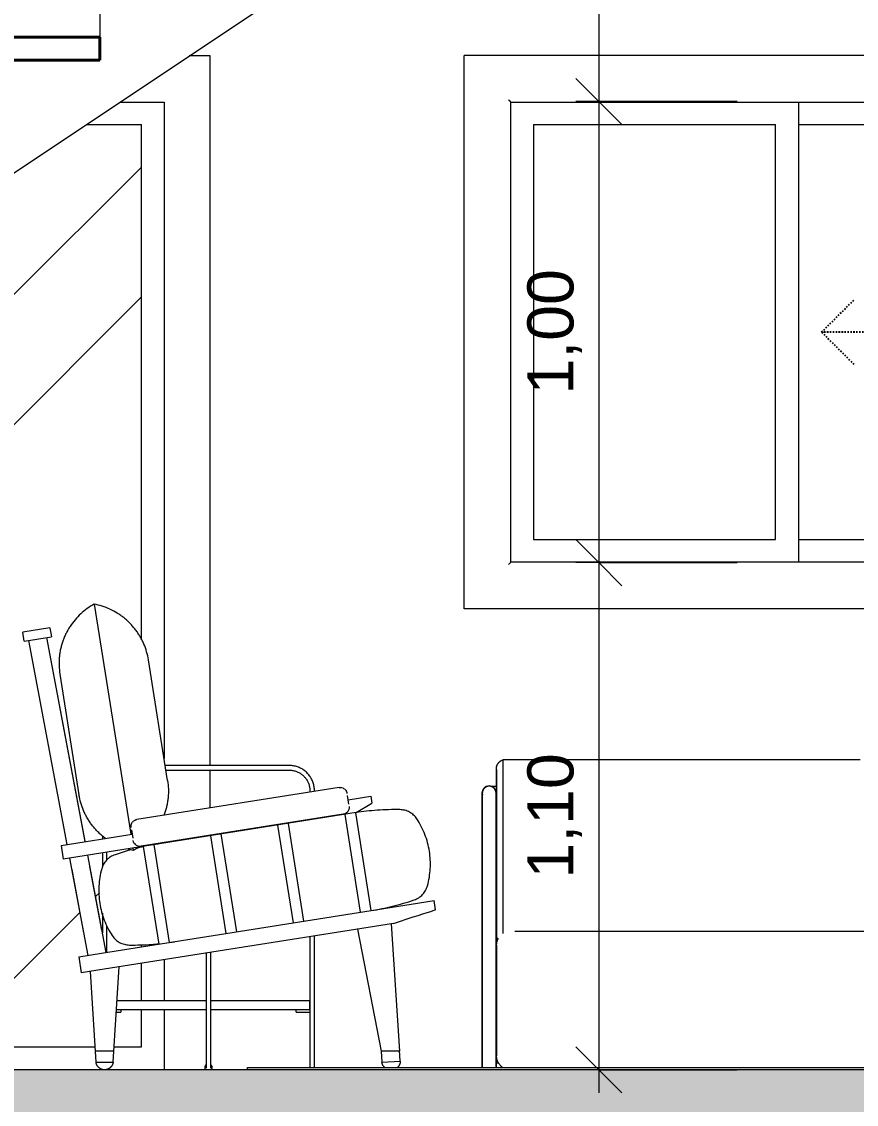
# Model space of a CAD drawing. Header units: millimetres. Extents: x -23755 to 62003, y -3000 to 6760.
# Drawn here: x -9099 to -7290, y 125 to 2473 of the extents above; entities that cross this region are included whole.
import ezdxf

# ---------------------------------------------------------------- set-up
doc = ezdxf.new("R2010")
doc.units = ezdxf.units.MM
doc.linetypes.add('Dash', pattern=[6.35, 3.175, -3.175])
for name, color, linetype, lineweight in [('A-ANNO-DIMS', 211, 'Continuous', 9), ('A-ANNO-DIMS-50', 211, 'Continuous', 9), ('A-DETL-GENF', 92, 'Continuous', 9), ('A-DETL-THIN', 151, 'Continuous', 9), ('A-DOOR', 31, 'Continuous', 9), ('A-GLAZ', 151, 'Continuous', 9), ('A-GLAZ-HDLN', 1, 'Dash', 25), ('I-FURN', 30, 'Continuous', 9), ('S-STRS', 31, 'Continuous', 9)]:
    doc.layers.add(name, color=color, linetype=linetype, lineweight=lineweight)
doc.styles.add('@Arial Unicode MS', font='', dxfattribs={"height": 100})
doc.styles.get('@Arial Unicode MS').set_extended_font_data('@Arial Unicode MS')
doc.dimstyles.new('CRT_-__Metros_-_Linha_de_chamada_3_5_mm', dxfattribs={"dimscale": 304.8, "dimtxt": 100.584485, "dimasz": 0.328084, "dimexe": 0.164042, "dimexo": 0.0625, "dimgap": 0.082021, "dimtad": 1, "dimdec": 0, "dimlfac": 0.1, "dimdsep": 46, "dimtxsty": '@Arial Unicode MS', "dimblk1": 'OBLIQUE', "dimblk2": 'OBLIQUE', "dimsah": 1, "dimcen": 0.09, "dimdle": 0.164042, "dimazin": 0, "dimtfac": 1, "dimtdec": 4, "dimtix": 1, "dimtmove": 0, "dimatfit": 3, "dimfxl": 0.984252, "dimfxlon": 1, "dimtvp": 1, "dimtolj": 1, "dimtzin": 0, "dimarcsym": 2})
doc.dimstyles.new('CRT_-__Metros_-_Linha_de_chamada_3_5_mm_1', dxfattribs={"dimscale": 304.8, "dimtxt": 100.584485, "dimasz": 0.328084, "dimexe": 0.164042, "dimexo": 0.0625, "dimgap": 0.082021, "dimtad": 1, "dimlfac": 0.001, "dimrnd": 0.01, "dimzin": 0, "dimdsep": 46, "dimtxsty": '@Arial Unicode MS', "dimblk1": 'OBLIQUE', "dimblk2": 'OBLIQUE', "dimsah": 1, "dimcen": 0.09, "dimdle": 0.164042, "dimazin": 0, "dimtfac": 1, "dimtdec": 4, "dimtix": 1, "dimtmove": 0, "dimatfit": 3, "dimfxl": 0.984252, "dimfxlon": 1, "dimtvp": 1, "dimtolj": 1, "dimtzin": 0, "dimarcsym": 2})

# ---------------------------------------------------------------- blocks, each defined once
blk = doc.blocks.new('Blks_Decor Henzel Studio_Tapete Diamond Dust - Único-3507328-A')
at = {"layer": 'I-FURN', "color": 254}
for p, q in [((-8609.650772, 205), (-5609.650772, 205)), ((-8609.650772, 200), (-8609.650772, 205))]:
    blk.add_line(p, q, dxfattribs=at)
blk = doc.blocks.new('Blks_Mob NickeyKehoe_Poltrona NickeyKehoe - Único-3523002-A')
at = {"layer": 'I-FURN', "color": 254}
for p, q in [((-9084.3, 1131.2), (-9001.1, 688.8)), ((-9084.3, 1131.2), (-9001.1, 688.8)), ((-9084.3, 1131.2), (-9001.1, 688.8)), ((-9084.3, 1131.2), (-9001.1, 688.8)), ((-9084.3, 1131.2), (-9001.1, 688.8)), ((-9084.3, 1131.2), (-9001.1, 688.8)), ((-9084.3, 1131.2), (-9001.1, 688.8)), ((-8961.7, 695.6), (-9044.8, 1137.5)), ((-8961.7, 695.6), (-9044.8, 1137.5)), ((-8961.7, 695.6), (-9044.8, 1137.5)), ((-8961.7, 695.6), (-9044.8, 1137.5)), ((-8961.7, 695.6), (-9044.8, 1137.5)), ((-8961.7, 695.6), (-9044.8, 1137.5)), ((-8961.7, 695.6), (-9044.8, 1137.5)), ((-8990.9, 634.5), (-8965, 496.9)), ((-8990.9, 634.5), (-8965, 496.9)), ((-8990.9, 634.5), (-8965, 496.9)), ((-8990.9, 634.5), (-8965, 496.9)), ((-8990.9, 634.5), (-8965, 496.9)), ((-8990.9, 634.5), (-8965, 496.9)), ((-8990.9, 634.5), (-8965, 496.9)), ((-8925.5, 503.1), (-8951.4, 640.7)), ((-8925.5, 503.1), (-8951.4, 640.7)), ((-8925.5, 503.1), (-8951.4, 640.7)), ((-8925.5, 503.1), (-8951.4, 640.7)), ((-8925.5, 503.1), (-8951.4, 640.7)), ((-8925.5, 503.1), (-8951.4, 640.7)), ((-8925.5, 503.1), (-8951.4, 640.7)), ((-8279.7, 240), (-8297.5, 516.7)), ((-8279.7, 240), (-8297.5, 516.7)), ((-8371, 505.1), (-8319.7, 240.3)), ((-8371, 505.1), (-8319.7, 240.3)), ((-8892.9, 344), (-8887.8, 423.2)), ((-8892.9, 344), (-8887.8, 423.2)), ((-8950.8, 413.3), (-8939.7, 240)), ((-8950.8, 413.3), (-8939.7, 240))]:
    blk.add_line(p, q, dxfattribs=at)
at = {"layer": 'I-FURN', "color": 254, "flags": 128}
for points in [[(-8411.1, 812.2), (-8410.5, 812.3), (-8409.9, 812.4), (-8409.3, 812.4), (-8408.7, 812.4), (-8408.1, 812.4), (-8407.5, 812.4), (-8406.9, 812.3), (-8406.3, 812.2), (-8405.7, 812.1), (-8405.1, 812), (-8404.6, 811.8)], [(-8411.1, 812.2), (-8410.5, 812.3), (-8409.9, 812.4), (-8409.3, 812.4), (-8408.7, 812.4), (-8408.1, 812.4), (-8407.5, 812.4), (-8406.9, 812.3), (-8406.3, 812.2), (-8405.7, 812.1), (-8405.1, 812), (-8404.6, 811.8)], [(-8402.9, 811.2), (-8402.3, 811), (-8401.8, 810.7), (-8401.3, 810.4), (-8400.7, 810.1)], [(-8402.9, 811.2), (-8402.3, 811), (-8401.8, 810.7), (-8401.3, 810.4), (-8400.7, 810.1)], [(-8399.3, 809.1), (-8398.8, 808.7), (-8398.4, 808.3), (-8398, 807.8), (-8397.6, 807.4), (-8397.2, 806.9), (-8396.8, 806.5), (-8396.4, 806), (-8396.1, 805.5), (-8395.8, 805), (-8395.5, 804.5), (-8395.2, 803.9), (-8395, 803.4), (-8394.8, 802.8), (-8394.5, 802.3), (-8394.4, 801.7), (-8394.2, 801.1), (-8394.1, 800.5), (-8394, 799.9), (-8393.9, 799.8)], [(-8399.3, 809.1), (-8398.8, 808.7), (-8398.4, 808.3), (-8398, 807.8), (-8397.6, 807.4), (-8397.2, 806.9), (-8396.8, 806.5), (-8396.4, 806), (-8396.1, 805.5), (-8395.8, 805), (-8395.5, 804.5), (-8395.2, 803.9), (-8395, 803.4), (-8394.8, 802.8), (-8394.5, 802.3), (-8394.4, 801.7), (-8394.2, 801.1), (-8394.1, 800.5), (-8394, 799.9), (-8393.9, 799.8)], [(-8932.5, 205.1), (-8933.1, 205.7), (-8933.6, 206.2), (-8934.1, 206.8), (-8934.5, 207.4), (-8935, 208), (-8935.4, 208.6), (-8935.8, 209.2), (-8936.2, 209.9), (-8936.5, 210.6), (-8936.8, 211.2), (-8937.1, 211.9), (-8937.3, 212.6), (-8937.6, 213.3), (-8937.8, 214.1), (-8937.9, 214.8), (-8938.1, 215.5), (-8938.2, 216.3)], [(-8932.5, 205.1), (-8933.1, 205.7), (-8933.6, 206.2), (-8934.1, 206.8), (-8934.5, 207.4), (-8935, 208), (-8935.4, 208.6), (-8935.8, 209.2), (-8936.2, 209.9), (-8936.5, 210.6), (-8936.8, 211.2), (-8937.1, 211.9), (-8937.3, 212.6), (-8937.6, 213.3), (-8937.8, 214.1), (-8937.9, 214.8), (-8938.1, 215.5), (-8938.2, 216.3)], [(-8901.1, 216.5), (-8901.2, 215.7), (-8901.3, 215), (-8901.5, 214.2), (-8901.7, 213.5), (-8901.9, 212.8), (-8902.1, 212.1), (-8902.4, 211.4), (-8902.7, 210.7), (-8903.1, 210.1), (-8903.4, 209.4), (-8903.8, 208.8), (-8904.2, 208.1), (-8904.7, 207.5), (-8905.1, 206.9), (-8905.6, 206.4), (-8906.1, 205.8), (-8906.6, 205.3), (-8907.2, 204.8), (-8907.7, 204.3), (-8908.3, 203.8), (-8908.9, 203.4), (-8909.6, 203), (-8910.2, 202.6), (-8910.8, 202.2), (-8911.5, 201.9), (-8912.2, 201.5), (-8912.9, 201.3), (-8913.6, 201), (-8914.3, 200.8), (-8915, 200.6), (-8915.8, 200.4), (-8916.5, 200.3), (-8917.2, 200.2), (-8918, 200.1), (-8918.7, 200), (-8919.5, 200)], [(-8901.1, 216.5), (-8901.2, 215.7), (-8901.3, 215), (-8901.5, 214.2), (-8901.7, 213.5), (-8901.9, 212.8), (-8902.1, 212.1), (-8902.4, 211.4), (-8902.7, 210.7), (-8903.1, 210.1), (-8903.4, 209.4), (-8903.8, 208.8), (-8904.2, 208.1), (-8904.7, 207.5), (-8905.1, 206.9), (-8905.6, 206.4), (-8906.1, 205.8), (-8906.6, 205.3), (-8907.2, 204.8), (-8907.7, 204.3), (-8908.3, 203.8), (-8908.9, 203.4), (-8909.6, 203), (-8910.2, 202.6), (-8910.8, 202.2), (-8911.5, 201.9), (-8912.2, 201.5), (-8912.9, 201.3), (-8913.6, 201), (-8914.3, 200.8), (-8915, 200.6), (-8915.8, 200.4), (-8916.5, 200.3), (-8917.2, 200.2), (-8918, 200.1), (-8918.7, 200), (-8919.5, 200)], [(-8312.2, 204.8), (-8312.8, 205.3), (-8313.3, 205.8), (-8313.8, 206.4), (-8314.3, 207), (-8314.7, 207.6), (-8315.2, 208.2), (-8315.6, 208.8), (-8316, 209.5), (-8316.3, 210.2), (-8316.6, 210.8), (-8316.9, 211.5), (-8317.2, 212.2), (-8317.5, 212.9), (-8317.7, 213.7), (-8317.9, 214.4), (-8318, 215.1), (-8318.1, 215.9), (-8318.2, 216.4)], [(-8312.2, 204.8), (-8312.8, 205.3), (-8313.3, 205.8), (-8313.8, 206.4), (-8314.3, 207), (-8314.7, 207.6), (-8315.2, 208.2), (-8315.6, 208.8), (-8316, 209.5), (-8316.3, 210.2), (-8316.6, 210.8), (-8316.9, 211.5), (-8317.2, 212.2), (-8317.5, 212.9), (-8317.7, 213.7), (-8317.9, 214.4), (-8318, 215.1), (-8318.1, 215.9), (-8318.2, 216.4)], [(-8278.4, 218.9), (-8278.4, 218.1), (-8278.4, 217.4), (-8278.5, 216.6), (-8278.6, 215.9), (-8278.7, 215.1), (-8278.9, 214.4), (-8279.1, 213.6), (-8279.3, 212.9), (-8279.6, 212.2), (-8279.9, 211.5), (-8280.2, 210.8), (-8280.5, 210.2), (-8280.9, 209.5), (-8281.3, 208.8), (-8281.7, 208.2), (-8282.1, 207.6), (-8282.6, 207), (-8283.1, 206.4), (-8283.6, 205.9)], [(-8278.4, 218.9), (-8278.4, 218.1), (-8278.4, 217.4), (-8278.5, 216.6), (-8278.6, 215.9), (-8278.7, 215.1), (-8278.9, 214.4), (-8279.1, 213.6), (-8279.3, 212.9), (-8279.6, 212.2), (-8279.9, 211.5), (-8280.2, 210.8), (-8280.5, 210.2), (-8280.9, 209.5), (-8281.3, 208.8), (-8281.7, 208.2), (-8282.1, 207.6), (-8282.6, 207), (-8283.1, 206.4), (-8283.6, 205.9)], [(-8920, 200), (-8920.4, 200), (-8921.1, 200.1), (-8921.9, 200.1), (-8922.6, 200.2), (-8923.4, 200.4), (-8924.1, 200.5), (-8924.8, 200.7), (-8925.5, 200.9), (-8926.2, 201.2), (-8926.9, 201.5), (-8927.6, 201.8), (-8928.3, 202.1), (-8928.9, 202.5), (-8929.6, 202.9), (-8930.2, 203.3), (-8930.8, 203.7), (-8931.4, 204.2), (-8932, 204.6)], [(-8920, 200), (-8920.4, 200), (-8921.1, 200.1), (-8921.9, 200.1), (-8922.6, 200.2), (-8923.4, 200.4), (-8924.1, 200.5), (-8924.8, 200.7), (-8925.5, 200.9), (-8926.2, 201.2), (-8926.9, 201.5), (-8927.6, 201.8), (-8928.3, 202.1), (-8928.9, 202.5), (-8929.6, 202.9), (-8930.2, 203.3), (-8930.8, 203.7), (-8931.4, 204.2), (-8932, 204.6)]]:
    blk.add_lwpolyline(points, dxfattribs=at)
blk = doc.blocks.new('Blks_Mob NickeyKehoe_Poltrona NickeyKehoe - Único-V6-A')
at = {"layer": 'I-FURN', "color": 254}
for p, q in [((-8942.1, 1209.9), (-8863, 710.7)), ((-9038, 1158.8), (-9097, 1149.5)), ((-9038, 1158.8), (-9034.9, 1139.1)), ((-9093.9, 1129.7), (-9097, 1149.5)), ((-9093.9, 1129.7), (-9034.9, 1139.1)), ((-9084.3, 1131.2), (-9001.1, 688.8)), ((-9084.3, 1131.2), (-9001.1, 688.8)), ((-9084.3, 1131.2), (-9001.1, 688.8)), ((-9084.3, 1131.2), (-9001.1, 688.8)), ((-9084.3, 1131.2), (-9001.1, 688.8)), ((-9084.3, 1131.2), (-9001.1, 688.8)), ((-9084.3, 1131.2), (-9001.1, 688.8)), ((-8961.7, 695.6), (-9044.8, 1137.5)), ((-8961.6, 695.1), (-9044.8, 1137.5)), ((-8961.7, 695.6), (-9044.8, 1137.5)), ((-8961.7, 695.6), (-9044.8, 1137.5)), ((-8961.7, 695.6), (-9044.8, 1137.5)), ((-8961.7, 695.6), (-9044.8, 1137.5)), ((-8961.7, 695.6), (-9044.8, 1137.5)), ((-8783, 827.1), (-8824.5, 1088.9)), ((-9016.5, 1058.4), (-8975.1, 796.7)), ((-8411.1, 812.2), (-8849.6, 742.8)), ((-8390.2, 776.3), (-8393.2, 794.8)), ((-8391.6, 785.3), (-8342.3, 793.1)), ((-8374.2, 757.7), (-8339.9, 778.3)), ((-8342.3, 793.1), (-8339.9, 778.3)), ((-8374.2, 757.7), (-9009.2, 657.1)), ((-8840.4, 684.8), (-8401.9, 754.2)), ((-8401.9, 754.2), (-8840.4, 684.8)), ((-8398.8, 753.8), (-8365.2, 541.5)), ((-8341.5, 545.2), (-8375.1, 757.6)), ((-8544.5, 730.7), (-8510.9, 518.4)), ((-8487.2, 522.1), (-8520.8, 734.5)), ((-9013.9, 686.8), (-8859.8, 711.2)), ((-8861.3, 720.7), (-8858.3, 702.2)), ((-8690.2, 707.7), (-8656.5, 495.3)), ((-8632.8, 499.1), (-8666.5, 711.4)), ((-9013.9, 686.8), (-9009.2, 657.1)), ((-8835.9, 684.6), (-8802.2, 472.2)), ((-8778.5, 476), (-8812.2, 688.3)), ((-8995.6, 659.3), (-8955.8, 447.9)), ((-8995.6, 659.3), (-8955.8, 447.9)), ((-8916.3, 454.2), (-8956, 665.6)), ((-8916.3, 454.2), (-8956, 665.6)), ((-8858.3, 681), (-8857.5, 675.7)), ((-8990.9, 634.5), (-8965, 496.9)), ((-8990.9, 634.5), (-8965, 496.9)), ((-8990.9, 634.5), (-8965, 496.9)), ((-8990.9, 634.5), (-8965, 496.9)), ((-8990.9, 634.5), (-8965, 496.9)), ((-8925.5, 503.1), (-8951.4, 640.7)), ((-8925.5, 503.1), (-8951.4, 640.7)), ((-8925.5, 503.1), (-8951.4, 640.7)), ((-8925.5, 503.1), (-8951.4, 640.7)), ((-8925.5, 503.1), (-8951.4, 640.7)), ((-8254.6, 559), (-8205.2, 566.8)), ((-8202, 547.1), (-8205.2, 566.8)), ((-8926.2, 452.6), (-8254.6, 559)), ((-8293.2, 517.4), (-8920.7, 418)), ((-8279.7, 240), (-8297.5, 516.7)), ((-8279.7, 240), (-8297.5, 516.7)), ((-8293.2, 517.4), (-8250.2, 531.4)), ((-8371, 505.1), (-8319.7, 240)), ((-8371, 505.1), (-8319.7, 240.3)), ((-8975.6, 444.8), (-8926.2, 452.6)), ((-8975.6, 444.8), (-8970.1, 410.2)), ((-8899.7, 240), (-8887.8, 423.2)), ((-8892.9, 344), (-8887.8, 423.2)), ((-8920.7, 418), (-8970.1, 410.2)), ((-8950.8, 413.3), (-8939.7, 240)), ((-8950.8, 413.3), (-8939.7, 240)), ((-8939.7, 240), (-8938.2, 216.5)), ((-8899.7, 240), (-8939.7, 240)), ((-8919.7, 240), (-8939.7, 240)), ((-8899.7, 240), (-8919.7, 240)), ((-8901.1, 216.5), (-8899.7, 240)), ((-8319.7, 240.3), (-8318.2, 216.4)), ((-8299.7, 240), (-8319.7, 240)), ((-8279.7, 240), (-8299.7, 240)), ((-8278.4, 218.9), (-8279.8, 242.8)), ((-8938.2, 216.5), (-8901.1, 216.5)), ((-8318.2, 216.4), (-8278.4, 218.9))]:
    blk.add_line(p, q, dxfattribs=at)
at = {"layer": 'I-FURN', "color": 254, "flags": 128}
for points in [[(-8411.1, 812.2), (-8410.5, 812.3), (-8409.9, 812.4), (-8409.3, 812.4), (-8408.7, 812.4), (-8408.1, 812.4), (-8407.5, 812.4), (-8406.9, 812.3), (-8406.3, 812.2), (-8405.7, 812.1), (-8405.1, 812), (-8404.6, 811.8)], [(-8411.1, 812.2), (-8410.5, 812.3), (-8409.9, 812.4), (-8409.3, 812.4), (-8408.7, 812.4), (-8408.1, 812.4), (-8407.5, 812.4), (-8406.9, 812.3), (-8406.3, 812.2), (-8405.7, 812.1), (-8405.1, 812), (-8404.6, 811.8)], [(-8402.9, 811.2), (-8402.3, 811), (-8401.8, 810.7), (-8401.3, 810.4), (-8400.7, 810.1)], [(-8402.9, 811.2), (-8402.3, 811), (-8401.8, 810.7), (-8401.3, 810.4), (-8400.7, 810.1)], [(-8399.3, 809.1), (-8398.8, 808.7), (-8398.4, 808.3), (-8398, 807.8), (-8397.6, 807.4), (-8397.2, 806.9), (-8396.8, 806.5), (-8396.4, 806), (-8396.1, 805.5), (-8395.8, 805), (-8395.5, 804.5), (-8395.2, 803.9), (-8395, 803.4), (-8394.8, 802.8), (-8394.5, 802.3), (-8394.4, 801.7), (-8394.2, 801.1), (-8394.1, 800.5), (-8394, 799.9), (-8393.9, 799.8)], [(-8399.3, 809.1), (-8398.8, 808.7), (-8398.4, 808.3), (-8398, 807.8), (-8397.6, 807.4), (-8397.2, 806.9), (-8396.8, 806.5), (-8396.4, 806), (-8396.1, 805.5), (-8395.8, 805), (-8395.5, 804.5), (-8395.2, 803.9), (-8395, 803.4), (-8394.8, 802.8), (-8394.5, 802.3), (-8394.4, 801.7), (-8394.2, 801.1), (-8394.1, 800.5), (-8394, 799.9), (-8393.9, 799.8)], [(-8389.4, 771.4), (-8389.3, 768), (-8389.9, 764.7), (-8391.2, 761.6), (-8393.2, 758.9), (-8395.7, 756.7), (-8398.7, 755.1), (-8401.9, 754.2)], [(-8862.1, 725.6), (-8862.1, 726.2), (-8862.2, 726.8), (-8862.2, 727.4), (-8862.2, 728), (-8862.2, 728.6), (-8862.2, 729.2), (-8862.1, 729.8), (-8862, 730.4), (-8861.9, 731), (-8861.8, 731.6), (-8861.6, 732.2), (-8861.5, 732.7), (-8861.3, 733.3), (-8861, 733.9), (-8860.8, 734.4), (-8860.5, 734.9), (-8860.2, 735.5), (-8859.9, 736)], [(-8858.9, 737.4), (-8858.5, 737.9), (-8858.1, 738.3), (-8857.7, 738.8), (-8857.2, 739.2)], [(-8855.8, 740.3), (-8855.3, 740.6), (-8854.8, 740.9), (-8854.3, 741.2), (-8853.7, 741.5), (-8853.2, 741.7), (-8852.6, 742), (-8852.1, 742.2), (-8851.5, 742.4), (-8850.9, 742.5), (-8850.3, 742.7), (-8849.7, 742.8)], [(-8840.4, 684.8), (-8843.8, 684.6), (-8847.1, 685.2), (-8850.1, 686.5), (-8852.9, 688.5), (-8855.1, 691), (-8856.7, 694), (-8857.6, 697.2)], [(-8250.2, 531.4), (-8239.5, 534.9), (-8229.3, 538.2), (-8220.2, 541.2), (-8212.5, 543.6), (-8206.8, 545.5), (-8203.2, 546.7), (-8202, 547.1)], [(-8919.7, 200), (-8920.4, 200), (-8921.1, 200.1), (-8921.9, 200.1), (-8922.6, 200.2), (-8923.4, 200.4), (-8924.1, 200.5), (-8924.8, 200.7), (-8925.5, 200.9), (-8926.2, 201.2), (-8926.9, 201.5), (-8927.6, 201.8), (-8928.3, 202.1), (-8928.9, 202.5), (-8929.6, 202.9), (-8930.2, 203.3), (-8930.8, 203.7), (-8931.4, 204.2), (-8932, 204.6), (-8932.5, 205.1), (-8933.1, 205.7), (-8933.6, 206.2), (-8934.1, 206.8), (-8934.5, 207.4), (-8935, 208), (-8935.4, 208.6), (-8935.8, 209.2), (-8936.2, 209.9), (-8936.5, 210.6), (-8936.8, 211.2), (-8937.1, 211.9), (-8937.3, 212.6), (-8937.6, 213.3), (-8937.8, 214.1), (-8937.9, 214.8), (-8938.1, 215.5), (-8938.2, 216.3), (-8938.2, 216.5)], [(-8932.5, 205.1), (-8933.1, 205.7), (-8933.6, 206.2), (-8934.1, 206.8), (-8934.5, 207.4), (-8935, 208), (-8935.4, 208.6), (-8935.8, 209.2), (-8936.2, 209.9), (-8936.5, 210.6), (-8936.8, 211.2), (-8937.1, 211.9), (-8937.3, 212.6), (-8937.6, 213.3), (-8937.8, 214.1), (-8937.9, 214.8), (-8938.1, 215.5), (-8938.2, 216.3)], [(-8901.1, 216.5), (-8901.2, 215.7), (-8901.3, 215), (-8901.5, 214.2), (-8901.7, 213.5), (-8901.9, 212.8), (-8902.1, 212.1), (-8902.4, 211.4), (-8902.7, 210.7), (-8903.1, 210.1), (-8903.4, 209.4), (-8903.8, 208.8), (-8904.2, 208.1), (-8904.7, 207.5), (-8905.1, 206.9), (-8905.6, 206.4), (-8906.1, 205.8), (-8906.6, 205.3), (-8907.2, 204.8), (-8907.7, 204.3), (-8908.3, 203.8), (-8908.9, 203.4), (-8909.6, 203), (-8910.2, 202.6), (-8910.8, 202.2), (-8911.5, 201.9), (-8912.2, 201.5), (-8912.9, 201.3), (-8913.6, 201), (-8914.3, 200.8), (-8915, 200.6), (-8915.8, 200.4), (-8916.5, 200.3), (-8917.2, 200.2), (-8918, 200.1), (-8918.7, 200), (-8919.5, 200), (-8919.7, 200)], [(-8901.1, 216.5), (-8901.2, 215.7), (-8901.3, 215), (-8901.5, 214.2), (-8901.7, 213.5), (-8901.9, 212.8), (-8902.1, 212.1), (-8902.4, 211.4), (-8902.7, 210.7), (-8903.1, 210.1), (-8903.4, 209.4), (-8903.8, 208.8), (-8904.2, 208.1), (-8904.7, 207.5), (-8905.1, 206.9), (-8905.6, 206.4), (-8906.1, 205.8), (-8906.6, 205.3), (-8907.2, 204.8), (-8907.7, 204.3), (-8908.3, 203.8), (-8908.9, 203.4), (-8909.6, 203), (-8910.2, 202.6), (-8910.8, 202.2), (-8911.5, 201.9), (-8912.2, 201.5), (-8912.9, 201.3), (-8913.6, 201), (-8914.3, 200.8), (-8915, 200.6), (-8915.8, 200.4), (-8916.5, 200.3), (-8917.2, 200.2), (-8918, 200.1), (-8918.7, 200), (-8919.5, 200)], [(-8312.2, 204.8), (-8312.8, 205.3), (-8313.3, 205.8), (-8313.8, 206.4), (-8314.3, 207), (-8314.7, 207.6), (-8315.2, 208.2), (-8315.6, 208.8), (-8316, 209.5), (-8316.3, 210.2), (-8316.6, 210.8), (-8316.9, 211.5), (-8317.2, 212.2), (-8317.5, 212.9), (-8317.7, 213.7), (-8317.9, 214.4), (-8318, 215.1), (-8318.1, 215.9), (-8318.2, 216.4)], [(-8312.2, 204.8), (-8312.8, 205.3), (-8313.3, 205.8), (-8313.8, 206.4), (-8314.3, 207), (-8314.7, 207.6), (-8315.2, 208.2), (-8315.6, 208.8), (-8316, 209.5), (-8316.3, 210.2), (-8316.6, 210.8), (-8316.9, 211.5), (-8317.2, 212.2), (-8317.5, 212.9), (-8317.7, 213.7), (-8317.9, 214.4), (-8318, 215.1), (-8318.1, 215.9), (-8318.2, 216.4)], [(-8278.4, 218.9), (-8278.4, 218.1), (-8278.4, 217.4), (-8278.5, 216.6), (-8278.6, 215.9), (-8278.7, 215.1), (-8278.9, 214.4), (-8279.1, 213.6), (-8279.3, 212.9), (-8279.6, 212.2), (-8279.9, 211.5), (-8280.2, 210.8), (-8280.5, 210.2), (-8280.9, 209.5), (-8281.3, 208.8), (-8281.7, 208.2), (-8282.1, 207.6), (-8282.6, 207), (-8283.1, 206.4), (-8283.6, 205.9), (-8284.1, 205.3), (-8284.6, 204.8)], [(-8278.4, 218.9), (-8278.4, 218.1), (-8278.4, 217.4), (-8278.5, 216.6), (-8278.6, 215.9), (-8278.7, 215.1), (-8278.9, 214.4), (-8279.1, 213.6), (-8279.3, 212.9), (-8279.6, 212.2), (-8279.9, 211.5), (-8280.2, 210.8), (-8280.5, 210.2), (-8280.9, 209.5), (-8281.3, 208.8), (-8281.7, 208.2), (-8282.1, 207.6), (-8282.6, 207), (-8283.1, 206.4), (-8283.6, 205.9)], [(-8920, 200), (-8920.4, 200), (-8921.1, 200.1), (-8921.9, 200.1), (-8922.6, 200.2), (-8923.4, 200.4), (-8924.1, 200.5), (-8924.8, 200.7), (-8925.5, 200.9), (-8926.2, 201.2), (-8926.9, 201.5), (-8927.6, 201.8), (-8928.3, 202.1), (-8928.9, 202.5), (-8929.6, 202.9), (-8930.2, 203.3), (-8930.8, 203.7), (-8931.4, 204.2), (-8932, 204.6)]]:
    blk.add_lwpolyline(points, dxfattribs=at)
at = {"layer": 'I-FURN', "color": 254}
for points, knots in [([(-8942.1, 1209.9), (-8947.3, 1206.9), (-8957.5, 1200.5), (-8971.5, 1189.3), (-8983.9, 1176.2), (-8992.9, 1164.2), (-8999.2, 1154), (-9003.4, 1146), (-9007.1, 1137.8), (-9010.3, 1129.4), (-9013, 1120.9), (-9015.2, 1112.1), (-9016.8, 1103.2), (-9018.2, 1091.3), (-9018.6, 1076.5), (-9017.5, 1064.5), (-9016.5, 1058.4)], [0, 0, 0, 0, 0.1, 0.2, 0.3, 0.4, 0.45, 0.5, 0.55, 0.6, 0.65, 0.7, 0.75, 0.8, 0.9, 1, 1, 1, 1]), ([(-8824.5, 1088.9), (-8825.4, 1094.9), (-8828, 1106.7), (-8833, 1120.7), (-8838.1, 1131.5), (-8842.3, 1139.5), (-8847.1, 1147.1), (-8852.3, 1154.4), (-8857.9, 1161.4), (-8864, 1168.1), (-8870.5, 1174.4), (-8877.3, 1180.2), (-8884.5, 1185.6), (-8894.5, 1192.2), (-8907.7, 1199.3), (-8924.5, 1205.7), (-8936.2, 1208.7), (-8942.1, 1209.9)], [0, 0, 0, 0, 0.1, 0.2, 0.25, 0.3, 0.35, 0.4, 0.45, 0.5, 0.55, 0.6, 0.65, 0.7, 0.8, 0.9, 1, 1, 1, 1]), ([(-8783, 827.1), (-8782.1, 821.2), (-8780.9, 809.2), (-8781.3, 794.2), (-8782.8, 782.3), (-8784.4, 773.5), (-8786.5, 764.7), (-8788.8, 757.5), (-8790.4, 753.2), (-8790.9, 751.7)], [0, 0, 0, 0, 0.1, 0.2, 0.25, 0.3, 0.35, 0.4, 0.4264698, 0.4264698, 0.4264698, 0.4264698]), ([(-8917.2, 701.6), (-8918.9, 702.9), (-8922.9, 706), (-8929.1, 711.2), (-8935.5, 717.5), (-8941.6, 724.1), (-8947.2, 731.1), (-8952.4, 738.5), (-8957.2, 746.1), (-8961.5, 754), (-8966.5, 764.9), (-8971.5, 779), (-8974.1, 790.8), (-8975.1, 796.7)], [0.3650457, 0.3650457, 0.3650457, 0.3650457, 0.4, 0.45, 0.5, 0.55, 0.6, 0.65, 0.7, 0.75, 0.8, 0.9, 1, 1, 1, 1]), ([(-8279.3, 764.3), (-8295.7, 764.5), (-8327.7, 763.6), (-8359.6, 760), (-8375.1, 757.6)], [-1, -1, -1, -1, -0.5, -0.0204018, -0.0204018, -0.0204018, -0.0204018]), ([(-8242.4, 744), (-8244.4, 747.1), (-8247.9, 751.3), (-8253.6, 755.9), (-8258.3, 758.8), (-8263.2, 761.2), (-8270.2, 763.5), (-8275.7, 764.2), (-8279.3, 764.3)], [-1, -1, -1, -1, -0.75, -0.625, -0.5, -0.375, -0.25, 0, 0, 0, 0]), ([(-8835.7, 683.6), (-8840.5, 682.5), (-8845.9, 681.3), (-8851.2, 679.9), (-8851.9, 679.7)], [0.35196, 0.35196, 0.35196, 0.35196, 0.5, 0.5218642, 0.5218642, 0.5218642, 0.5218642]), ([(-8896.9, 666.4), (-8900.5, 665.3), (-8905.4, 662.9), (-8911.3, 658.5), (-8915.3, 654.8), (-8918.8, 650.6), (-8922.8, 644.4), (-8924.8, 639.3), (-8925.8, 635.8)], [0, 0, 0, 0, 0.25, 0.375, 0.5, 0.625, 0.75, 1, 1, 1, 1]), ([(-8248.3, 568.4), (-8244.8, 569.6), (-8239.9, 572), (-8234, 576.4), (-8230, 580.1), (-8226.4, 584.3), (-8222.5, 590.5), (-8220.4, 595.6), (-8219.4, 599.1)], [-1, -1, -1, -1, -0.75, -0.625, -0.5, -0.375, -0.25, 0, 0, 0, 0]), ([(-8341.5, 545.2), (-8326, 547.7), (-8294.6, 554.2), (-8263.8, 563.2), (-8248.3, 568.4)], [-0.9795965, -0.9795965, -0.9795965, -0.9795965, -0.5, 0, 0, 0, 0]), ([(-8902.9, 490.9), (-8900.8, 487.8), (-8897.3, 483.6), (-8891.6, 479), (-8887, 476.1), (-8882, 473.7), (-8875, 471.4), (-8869.6, 470.7), (-8865.9, 470.6)], [0, 0, 0, 0, 0.25, 0.375, 0.5, 0.625, 0.75, 1, 1, 1, 1]), ([(-8865.9, 470.6), (-8849.5, 470.4), (-8828.3, 471), (-8807.2, 472.8), (-8802.4, 473.3)], [0, 0, 0, 0, 0.5, 0.6480686, 0.6480686, 0.6480686, 0.6480686])]:
    blk.add_open_spline(points, degree=3, knots=knots, dxfattribs=at)
for points in [[(-8219.4, 599.1), (-8216.1, 611.3), (-8212, 636.3), (-8213.9, 674.3), (-8223.8, 711), (-8235.4, 733.5), (-8242.4, 744)], [(-8847.1, 681.9), (-8850.4, 679.7), (-8853.9, 677.6), (-8857.5, 675.7)], [(-8801.8, 690), (-8805.3, 689.4), (-8808.7, 688.9), (-8812.2, 688.2)], [(-8861.4, 677.3), (-8873.3, 674), (-8885.2, 670.4), (-8896.9, 666.4)], [(-8857.5, 675.7), (-8861.4, 676.4), (-8865.4, 677.3), (-8869.3, 678.4)], [(-8925.8, 635.8), (-8929.2, 623.6), (-8933.2, 598.6), (-8931.4, 560.6), (-8921.4, 523.9), (-8909.9, 501.4), (-8902.9, 490.9)], [(-8778.6, 476.1), (-8775.1, 476.6), (-8771.6, 477.1), (-8768.1, 477.6)]]:
    blk.add_open_spline(points, degree=3, dxfattribs=at)
blk = doc.blocks.new('Blks_Mob_Mesa Lateral Tray - Madeira-3523148-A')
at = {"layer": 'I-FURN', "color": 254}
for p, q in [((-8519.4, 860), (-8788.2, 860)), ((-8786.6, 850), (-8519.4, 850)), ((-8474.4, 805), (-8474.4, 802.2)), ((-8464.4, 803.8), (-8464.4, 805)), ((-8924.4, 707.7), (-8924.4, 700.9)), ((-8924.4, 670.6), (-8924.4, 639.3)), ((-8914.4, 655.4), (-8914.4, 672.2)), ((-8924.4, 540), (-8924.4, 497.1)), ((-8914.4, 454.5), (-8914.4, 513.2)), ((-8474.4, 488.7), (-8474.4, 205)), ((-8464.4, 205), (-8464.4, 490.3)), ((-8699.4, 453.1), (-8699.4, 255)), ((-8689.4, 255), (-8689.4, 454.7)), ((-8699.4, 330), (-8894.2, 330)), ((-8892.6, 350), (-8699.4, 350)), ((-8884.4, 330), (-8884.4, 325)), ((-8689.4, 350), (-8474.4, 350)), ((-8474.4, 330), (-8689.4, 330)), ((-8504.4, 325), (-8504.4, 330)), ((-8474.4, 330), (-8474.4, 350)), ((-8474.4, 330), (-8474.4, 325)), ((-8894.2, 325), (-8884.4, 325)), ((-8504.4, 325), (-8474.4, 325)), ((-8924.4, 201.4), (-8924.4, 200)), ((-8914.4, 200), (-8914.4, 201.6)), ((-8702.4, 205), (-8701.9, 200)), ((-8686.8, 200), (-8686.4, 205))]:
    blk.add_line(p, q, dxfattribs=at)
at = {"layer": 'I-FURN', "color": 254, "flags": 128}
for points in [[(-8464.4, 805), (-8464.4, 807.2), (-8464.6, 809.4), (-8464.8, 811.6), (-8465.1, 813.8), (-8465.5, 815.9), (-8466, 818.1), (-8466.5, 820.2), (-8467.2, 822.3), (-8467.9, 824.4), (-8468.7, 826.4), (-8469.6, 828.4), (-8470.6, 830.4), (-8471.6, 832.3), (-8472.8, 834.2), (-8474, 836.1), (-8475.3, 837.8), (-8476.6, 839.6), (-8478, 841.3), (-8479.5, 842.9), (-8481.1, 844.5), (-8482.7, 846), (-8484.3, 847.4), (-8486.1, 848.8), (-8487.8, 850.1), (-8489.7, 851.3), (-8491.5, 852.4), (-8493.5, 853.5), (-8495.4, 854.5), (-8497.4, 855.4), (-8499.4, 856.3), (-8501.5, 857), (-8503.6, 857.7), (-8505.7, 858.3), (-8507.9, 858.8), (-8510, 859.2), (-8512.2, 859.5), (-8514.4, 859.8), (-8516.6, 859.9), (-8518.8, 860), (-8519.4, 860)], [(-8519.4, 850), (-8517.6, 850), (-8515.8, 849.9), (-8514, 849.7), (-8512.2, 849.4), (-8510.4, 849.1), (-8508.7, 848.7), (-8506.9, 848.2), (-8505.2, 847.7), (-8503.5, 847.1), (-8501.9, 846.4), (-8500.2, 845.7), (-8498.6, 844.9), (-8497, 844.1), (-8495.5, 843.1), (-8494, 842.1), (-8492.5, 841.1), (-8491.1, 840), (-8489.7, 838.8), (-8488.4, 837.6), (-8487.1, 836.4), (-8485.9, 835), (-8484.7, 833.7), (-8483.6, 832.3), (-8482.5, 830.8), (-8481.5, 829.3), (-8480.6, 827.8), (-8479.7, 826.2), (-8478.9, 824.6), (-8478.1, 823), (-8477.4, 821.3), (-8476.8, 819.6), (-8476.3, 817.9), (-8475.8, 816.2), (-8475.4, 814.4), (-8475, 812.6), (-8474.8, 810.9), (-8474.6, 809.1), (-8474.4, 807.3), (-8474.4, 805.5), (-8474.4, 805)], [(-8699.4, 255), (-8699.4, 253), (-8699.4, 251), (-8699.4, 249), (-8699.4, 247), (-8699.4, 245.1), (-8699.4, 243.1), (-8699.4, 241.2), (-8699.4, 239.3), (-8699.4, 237.4), (-8699.4, 235.5), (-8699.4, 233.7), (-8699.4, 231.9), (-8699.4, 230.2), (-8699.4, 228.4), (-8699.4, 226.8), (-8699.4, 225.1), (-8699.4, 223.6), (-8699.4, 222), (-8699.4, 220.6), (-8699.4, 219.1), (-8699.4, 217.8), (-8699.4, 216.5), (-8699.4, 215.2), (-8699.4, 214), (-8699.4, 212.9), (-8699.4, 211.9), (-8699.4, 210.9), (-8699.4, 210), (-8699.4, 209.2), (-8699.4, 208.4), (-8699.4, 207.7), (-8699.4, 207.1), (-8699.4, 206.6), (-8699.4, 206.1), (-8699.4, 205.7), (-8699.4, 205.4), (-8699.4, 205.2), (-8699.4, 205.1), (-8699.4, 205), (-8699.4, 205)], [(-8689.4, 205), (-8689.4, 205), (-8689.4, 205.2), (-8689.4, 205.4), (-8689.4, 205.6), (-8689.4, 206), (-8689.4, 206.4), (-8689.4, 206.9), (-8689.4, 207.5), (-8689.4, 208.2), (-8689.4, 208.9), (-8689.4, 209.8), (-8689.4, 210.7), (-8689.4, 211.6), (-8689.4, 212.6), (-8689.4, 213.7), (-8689.4, 214.9), (-8689.4, 216.1), (-8689.4, 217.4), (-8689.4, 218.8), (-8689.4, 220.2), (-8689.4, 221.6), (-8689.4, 223.1), (-8689.4, 224.7), (-8689.4, 226.3), (-8689.4, 228), (-8689.4, 229.7), (-8689.4, 231.4), (-8689.4, 233.2), (-8689.4, 235), (-8689.4, 236.9), (-8689.4, 238.8), (-8689.4, 240.7), (-8689.4, 242.6), (-8689.4, 244.5), (-8689.4, 246.5), (-8689.4, 248.5), (-8689.4, 250.5), (-8689.4, 252.5), (-8689.4, 254.5), (-8689.4, 255)]]:
    blk.add_lwpolyline(points, dxfattribs=at)
at = {"layer": 'I-FURN', "color": 254}
for radius, start, end in [(8, 128.9665, 180), (5, 173.2031, 197.5), (5, 342.5, 6.8965), (8, 360, 51.0335)]:
    blk.add_arc((-8694.4, 205), radius, start, end, dxfattribs=at)
blk = doc.blocks.new('Blks_Mob_Flexform_Sofá Edmond - 2 Lugares-3503771-A')
at = {"layer": 'I-FURN', "color": 254}
for p, q in [((-7281.3, 872.3), (-8055.1, 872.3)), ((-8069.6, 851.5), (-8069.6, 837.5)), ((-8101.5, 800), (-8101.5, 205)), ((-8100.7, 205), (-8100.7, 800)), ((-8069.9, 205), (-8069.9, 800)), ((-8069.6, 820.9), (-8069.6, 503.4)), ((-8070.7, 777), (-8070.7, 774.4)), ((-8100.5, 770), (-8100.5, 230)), ((-8070.5, 230), (-8070.5, 770)), ((-8069.6, 489.5), (-8069.5, 508.1)), ((-6509.7, 500), (-8029.7, 500)), ((-8069.7, 470), (-8069.7, 230)), ((-8070.7, 225.6), (-8070.7, 223))]:
    blk.add_line(p, q, dxfattribs=at)
at = {"layer": 'I-FURN', "color": 254, "flags": 128}
for points in [[(-8069.5, 857.9), (-8069.3, 858.7), (-8069.1, 859.4), (-8068.8, 860.2), (-8068.5, 860.9), (-8068.2, 861.6), (-8067.8, 862.4), (-8067.4, 863.1), (-8067, 863.7), (-8066.5, 864.4), (-8066.1, 865), (-8065.6, 865.7), (-8065, 866.3), (-8064.5, 866.9), (-8063.9, 867.4), (-8063.3, 868), (-8062.7, 868.5), (-8062.1, 869), (-8061.4, 869.4), (-8060.8, 869.9), (-8060.1, 870.3), (-8059.4, 870.6), (-8058.7, 871), (-8057.9, 871.3), (-8057.2, 871.6), (-8056.4, 871.9), (-8055.7, 872.1), (-8055.1, 872.3)], [(-8100.3, 796.9), (-8100.5, 797.5), (-8100.5, 798), (-8100.6, 798.6), (-8100.7, 799.2), (-8100.7, 799.8)], [(-8100.5, 800), (-8100.5, 800), (-8100.5, 799.9), (-8100.5, 799.8), (-8100.5, 799.6), (-8100.5, 799.4), (-8100.5, 799.1), (-8100.5, 798.8), (-8100.5, 798.5), (-8100.5, 798.1), (-8100.5, 797.6), (-8100.5, 797.1), (-8100.5, 796.6), (-8100.5, 796), (-8100.5, 795.4), (-8100.5, 794.8), (-8100.5, 794.1), (-8100.5, 793.3), (-8100.5, 792.6), (-8100.5, 791.7), (-8100.5, 790.9), (-8100.5, 790), (-8100.5, 789.1), (-8100.5, 788.2), (-8100.5, 787.2), (-8100.5, 786.2), (-8100.5, 785.2), (-8100.5, 784.1), (-8100.5, 783.1), (-8100.5, 782), (-8100.5, 780.9), (-8100.5, 779.7), (-8100.5, 778.6), (-8100.5, 777.4), (-8100.5, 776.3), (-8100.5, 775.1), (-8100.5, 773.9), (-8100.5, 772.7), (-8100.5, 771.5), (-8100.5, 770.3), (-8100.5, 770)], [(-8080.4, 815), (-8079.7, 815), (-8079, 815), (-8078.2, 815), (-8077.4, 815), (-8076.6, 815), (-8075.7, 815), (-8074.8, 815), (-8073.8, 815), (-8072.9, 815), (-8071.9, 815), (-8070.9, 815), (-8069.8, 815)], [(-8070.5, 770), (-8070.5, 771.2), (-8070.5, 772.4), (-8070.5, 773.6), (-8070.5, 774.8), (-8070.5, 776), (-8070.5, 777.1), (-8070.5, 778.3), (-8070.5, 779.4), (-8070.5, 780.6), (-8070.5, 781.7), (-8070.5, 782.8), (-8070.5, 783.9), (-8070.5, 784.9), (-8070.5, 785.9), (-8070.5, 786.9), (-8070.5, 787.9), (-8070.5, 788.9), (-8070.5, 789.8), (-8070.5, 790.7), (-8070.5, 791.5), (-8070.5, 792.3), (-8070.5, 793.1), (-8070.5, 793.9), (-8070.5, 794.6), (-8070.5, 795.2), (-8070.5, 795.9), (-8070.5, 796.5), (-8070.5, 797), (-8070.5, 797.5), (-8070.5, 798), (-8070.5, 798.4), (-8070.5, 798.7), (-8070.5, 799.1), (-8070.5, 799.3), (-8070.5, 799.6), (-8070.5, 799.7), (-8070.5, 799.9), (-8070.5, 800), (-8070.5, 800), (-8070.5, 800)], [(-8069.7, 470), (-8069.6, 471.2), (-8069.6, 472.4), (-8069.4, 473.6), (-8069.3, 474.8), (-8069.1, 476), (-8068.8, 477.1), (-8068.5, 478.3), (-8068.1, 479.4), (-8067.7, 480.6), (-8067.3, 481.7), (-8066.8, 482.8), (-8066.3, 483.9), (-8065.7, 484.9)], [(-8066.7, 482.8), (-8067.2, 483.4), (-8067.6, 484.1), (-8068, 484.8), (-8068.3, 485.5), (-8068.6, 486.3), (-8068.9, 487), (-8069.2, 487.8), (-8069.4, 488.5), (-8069.6, 489.1)], [(-8100.5, 230), (-8100.5, 228.8), (-8100.5, 227.6), (-8100.5, 226.4), (-8100.5, 225.2), (-8100.5, 224), (-8100.5, 222.9), (-8100.5, 221.7), (-8100.5, 220.6)], [(-8100.5, 220.6), (-8100.5, 219.4), (-8100.5, 218.3), (-8100.5, 217.2), (-8100.5, 216.1), (-8100.5, 215.1), (-8100.5, 214.1), (-8100.5, 213.1), (-8100.5, 212.1), (-8100.5, 211.1), (-8100.5, 210.2), (-8100.5, 209.3), (-8100.5, 208.5), (-8100.5, 207.7), (-8100.5, 206.9), (-8100.5, 206.1), (-8100.5, 205.4)], [(-8070.5, 205.2), (-8070.5, 205.9), (-8070.5, 206.7), (-8070.5, 207.4), (-8070.5, 208.3), (-8070.5, 209.1), (-8070.5, 210), (-8070.5, 210.9), (-8070.5, 211.8), (-8070.5, 212.8), (-8070.5, 213.8), (-8070.5, 214.8), (-8070.5, 215.9), (-8070.5, 216.9), (-8070.5, 218), (-8070.5, 219.1), (-8070.5, 220.3), (-8070.5, 221.4), (-8070.5, 222.6), (-8070.5, 223.7), (-8070.5, 224.9), (-8070.5, 226.1), (-8070.5, 227.3), (-8070.5, 228.5), (-8070.5, 229.7), (-8070.5, 230)], [(-8069.8, 215), (-8068.7, 215), (-8067.7, 215), (-8066.5, 215), (-8065.6, 215)], [(-8056.6, 205.2), (-8057.6, 205.9), (-8058.5, 206.7), (-8059.4, 207.4), (-8060.3, 208.3), (-8061.2, 209.1), (-8062, 210), (-8062.8, 210.9), (-8063.5, 211.8), (-8064.2, 212.8), (-8064.9, 213.8), (-8065.5, 214.8), (-8066.1, 215.9), (-8066.7, 216.9), (-8067.2, 218), (-8067.6, 219.1), (-8068, 220.3), (-8068.4, 221.4), (-8068.7, 222.6), (-8069, 223.7), (-8069.2, 224.9), (-8069.4, 226.1), (-8069.5, 227.3), (-8069.6, 228.5), (-8069.6, 229.7)]]:
    blk.add_lwpolyline(points, dxfattribs=at)
at = {"layer": 'I-FURN', "color": 254}
for centre, radius, start, end in [((-8085.7, 800), 15.8, 360, 180), ((-8085.7, 800), 15, 360, 180), ((-8085.7, 800), 15, 180, 193.1644), ((-8085.5, 800), 15, 172.3225, 189.8473), ((-8085.5, 800), 15, 150, 165)]:
    blk.add_arc(centre, radius, start, end, dxfattribs=at)
for centre, major_axis, start_param, end_param in [((-8055.1, 837.3), (0, 35), 4.960217, 6.245872), ((-8069.5, 837.3), (0, 20.6), 4.960217, 6.503003), ((-8055.8, 629.5), (0, 882.2), 4.592646, 4.960217), ((-8069.6, 822.2), (0, 15.6), 0.219818, 1.658063), ((-8070.2, 629.5), (0, 867.8), 4.592646, 4.960217), ((-8069.5, 528.3), (0, 20.6), 3.361411, 4.592646), ((-8055.1, 528.3), (0, 35), 3.4907, 4.592646), ((-8069.6, 504.7), (0, 15.6), 1.658063, 2.87474)]:
    blk.add_ellipse(centre, major_axis=major_axis, ratio=0.000849, start_param=start_param, end_param=end_param, dxfattribs=at)
blk = doc.blocks.new('Porta correr 4 folhas - 420 x 210-3586394-A')
at = {"layer": 'A-DOOR'}
h = blk.add_hatch(dxfattribs=at)
h.set_pattern_fill('FP_8', color=256, style=0, pattern_type=2)
h.set_pattern_definition([(45, (-9314.7, 200), (969.87, 2586.3), [17145, -2286, 5715, -1143]), (45, (-7794.5, 771.5), (-1883.2, 266.7), [3429, -377.2, 6858, -857.25]), (45, (-8743.15, 1171.55), (3661.25, 4744.27), [9144, -1600.2, 4572, -1143])])
h.paths.add_polyline_path([(-9789.7, 250), (-8940.3, 250), (-8950.9, 413.3), (-8970.1, 410.5), (-8975.6, 444.8), (-8955.9, 448.4), (-8995.6, 659.3), (-9009.2, 657.1), (-9013.9, 686.8), (-9001.2, 689.2), (-9053.5, 968.1), (-9084.3, 1131.2), (-9093.9, 1130.1), (-9096.5, 1149.5), (-9038, 1158.5), (-9035.4, 1139), (-9044.7, 1137), (-8986.4, 826.7), (-8961.2, 695.1), (-8924.4, 700.9), (-8924.4, 707.7), (-8947.2, 731.2), (-8965.2, 762.2), (-8975.3, 797.9), (-9016.5, 1058.4), (-9017.7, 1094.7), (-9010.2, 1129.4), (-8994.4, 1161.6), (-8971.2, 1189), (-8942.1, 1209.9), (-8907.9, 1199), (-8877.4, 1180.1), (-8852.4, 1154.4), (-8839.7, 1132.4), (-8839.7, 2250), (-8959.4, 2250), (-9789.7, 1696.5), (-9789.7, 448.6)])
h.paths.add_polyline_path([(-8879.1, 250), (-8839.7, 250), (-8839.7, 330), (-8884.4, 330), (-8884.4, 325), (-8894.2, 325), (-8899, 250), (-8892.9, 250)])
h.paths.add_polyline_path([(-8892.6, 350), (-8839.7, 350), (-8839.7, 430.9), (-8888.1, 423.2), (-8892.6, 350)])
h.paths.add_polyline_path([(-8914.4, 454.5), (-8839.7, 466.3), (-8839.7, 471.4), (-8865.9, 470.6), (-8876.8, 472.1), (-8886.9, 476.2), (-8895.8, 482.5), (-8902.9, 490.9), (-8914.4, 513.2), (-8914.4, 482.5)])
h.paths.add_polyline_path([(-8924.4, 497.1), (-8924.4, 540), (-8930.1, 562.6), (-8931.6, 600.6), (-8925.8, 635.8), (-8924.4, 639.3), (-8924.4, 670.6), (-8956, 665.1), (-8925.4, 502.7)])
h.paths.add_polyline_path([(-8914.4, 655.4), (-8906.8, 661.7), (-8896.7, 666.5), (-8861.3, 676.9), (-8869, 679.3), (-8914.4, 672.2), (-8914.4, 655.8)])
h.paths.add_polyline_path([(-8851.9, 679.6), (-8848.5, 680.5), (-8839.7, 682.3), (-8839.7, 684), (-8848.5, 682.1), (-8851.4, 680)])
h.paths.add_polyline_path([(-9769.7, 1880), (-9769.7, 2066.7), (-9489.7, 2066.7), (-9489.7, 2250), (-9789.7, 2250), (-9789.7, 1880)])
for p, q in [((-8690.7, 2399), (-8735.9, 2399)), ((-8690.7, 859.8), (-8690.7, 2399)), ((-8885.9, 2299), (-8790.7, 2299)), ((-8790.7, 2299), (-8790.7, 875.4)), ((-8959.4, 2250), (-8839.7, 2250)), ((-8839.7, 1132.4), (-8839.7, 2250)), ((-8690.7, 768), (-8690.7, 850.2)), ((-8790.7, 753.4), (-8790.7, 752)), ((-8839.7, 682.3), (-8839.7, 684)), ((-8839.7, 466.3), (-8839.7, 471.4)), ((-8839.7, 350), (-8839.7, 430.9)), ((-8790.7, 438.6), (-8790.7, 350)), ((-8839.7, 250), (-8839.7, 330)), ((-8790.7, 330), (-8790.7, 200)), ((-9789.7, 250), (-8940.3, 250)), ((-8899, 250), (-8839.7, 250))]:
    blk.add_line(p, q, dxfattribs=at)
blk = doc.blocks.new('CRT_JAN_Correr_Vidro e Madeira_4 Folhas - 240x100 cm-3756723-A')
at = {"layer": 'A-GLAZ'}
for p, q in [((-5539.7, 2400), (-8139.7, 2400)), ((-8139.7, 1200), (-8139.7, 2400)), ((-8038.7, 1301), (-8038.7, 2299)), ((-8038.7, 2299), (-5640.7, 2299)), ((-7414.7, 2299), (-7414.7, 1301)), ((-7989.7, 2250), (-7989.7, 1350)), ((-7989.7, 2250), (-7464.7, 2250)), ((-7464.7, 1350), (-7464.7, 2250)), ((-7414.7, 2250), (-6889.7, 2250)), ((-7989.7, 1350), (-7464.7, 1350)), ((-7414.7, 1350), (-6889.7, 1350)), ((-5640.7, 1301), (-8038.7, 1301)), ((-5539.7, 1200), (-8139.7, 1200))]:
    blk.add_line(p, q, dxfattribs=at)
for points, knots in [([(-8038.7, 2299), (-8038.7, 2299), (-8038.7, 2299.1), (-8039, 2299.4), (-8039.3, 2299.7), (-8039.6, 2300), (-8039.9, 2300.2), (-8040.2, 2300.5), (-8040.5, 2300.9), (-8040.9, 2301.2), (-8041.2, 2301.6), (-8041.7, 2302.1), (-8042.6, 2302.9), (-8043.2, 2303.6), (-8043.7, 2304)], [-1, -1, -1, -1, -0.833333, -0.75, -0.666667, -0.583333, -0.541667, -0.5, -0.416667, -0.375, -0.333333, -0.25, -0.166667, 0, 0, 0, 0]), ([(-8043.7, 1296), (-8043.2, 1296.4), (-8042.6, 1297.1), (-8041.7, 1297.9), (-8041.2, 1298.4), (-8040.9, 1298.8), (-8040.5, 1299.1), (-8040.2, 1299.5), (-8039.9, 1299.8), (-8039.6, 1300), (-8039.3, 1300.3), (-8039, 1300.6), (-8038.7, 1300.9), (-8038.7, 1301), (-8038.7, 1301)], [0, 0, 0, 0, 0.166667, 0.25, 0.333333, 0.375, 0.416667, 0.5, 0.541667, 0.583333, 0.666667, 0.75, 0.833333, 1, 1, 1, 1])]:
    blk.add_open_spline(points, degree=3, knots=knots, dxfattribs=at)
at = {"layer": 'A-GLAZ-HDLN'}
for p, q in [((-7364.7, 1800), (-7293.9, 1870.7)), ((-7364.7, 1800), (-7293.9, 1729.3)), ((-6924.7, 1800), (-7364.7, 1800))]:
    blk.add_line(p, q, dxfattribs=at)
blk = doc.blocks.new('DIMBLOCK29-A')
at = {"layer": 'A-ANNO-DIMS-50', "lineweight": 18, "transparency": 16777216}
for p, q in [((-7848.1, 2900), (-7898.1, 2950)), ((-7848.1, 2900), (-7798.1, 2850)), ((-7848.1, 2300), (-7898.1, 2350)), ((-7848.1, 2300), (-7798.1, 2250))]:
    blk.add_line(p, q, dxfattribs=at)
at = {"layer": 'A-ANNO-DIMS-50', "transparency": 16777216}
for p, q in [((-7548.1, 2900), (-7898.1, 2900)), ((-7848.1, 2900), (-7848.1, 2300)), ((-7848.1, 2900), (-7548.1, 2900)), ((-7548.1, 2300), (-7898.1, 2300)), ((-7848.1, 2300), (-7548.1, 2300))]:
    blk.add_line(p, q, dxfattribs=at)
at = {"layer": 'A-ANNO-DIMS-50', "color": 0, "transparency": 16777216, "insert": (-8002.9, 2522.6), "char_height": 100, "width": 185.873, "attachment_point": 1, "rotation": 90, "line_spacing_factor": 1.117605, "style": '@Arial Unicode MS'}
blk.add_mtext('60', dxfattribs=at)
blk = doc.blocks.new('_Oblique')
at = {"color": 0, "linetype": 'ByBlock', "lineweight": -2}
blk.add_line((-0.5, -0.5), (0.5, 0.5), dxfattribs=at)
blk = doc.blocks.new('DIMBLOCK30-A')
at = {"layer": 'A-ANNO-DIMS-50', "lineweight": 18, "transparency": 16777216}
for p, q in [((-7848.1, 2300), (-7898.1, 2350)), ((-7848.1, 2300), (-7798.1, 2250)), ((-7848.1, 1300), (-7898.1, 1350)), ((-7848.1, 1300), (-7798.1, 1250))]:
    blk.add_line(p, q, dxfattribs=at)
at = {"layer": 'A-ANNO-DIMS-50', "transparency": 16777216}
for p, q in [((-7548.1, 2300), (-7898.1, 2300)), ((-7848.1, 2300), (-7848.1, 1300)), ((-7848.1, 2300), (-7548.1, 2300)), ((-7548.1, 1300), (-7898.1, 1300)), ((-7848.1, 1300), (-7548.1, 1300))]:
    blk.add_line(p, q, dxfattribs=at)
at = {"layer": 'A-ANNO-DIMS-50', "color": 0, "transparency": 16777216, "insert": (-8002.9, 1664.7), "char_height": 100, "width": 324.675, "attachment_point": 1, "rotation": 90, "line_spacing_factor": 1.117605, "style": '@Arial Unicode MS'}
blk.add_mtext('1,00', dxfattribs=at)
blk = doc.blocks.new('DIMBLOCK31-A')
at = {"layer": 'A-ANNO-DIMS-50', "lineweight": 18, "transparency": 16777216}
for p, q in [((-7848.1, 1300), (-7898.1, 1350)), ((-7848.1, 1300), (-7798.1, 1250)), ((-7848.1, 200), (-7898.1, 250)), ((-7848.1, 200), (-7798.1, 150))]:
    blk.add_line(p, q, dxfattribs=at)
at = {"layer": 'A-ANNO-DIMS-50', "transparency": 16777216}
for p, q in [((-7548.1, 1300), (-7898.1, 1300)), ((-7848.1, 1300), (-7848.1, 150)), ((-7848.1, 1300), (-7548.1, 1300)), ((-7548.1, 200), (-7898.1, 200)), ((-7848.1, 200), (-7548.1, 200))]:
    blk.add_line(p, q, dxfattribs=at)
at = {"layer": 'A-ANNO-DIMS-50', "color": 0, "transparency": 16777216, "insert": (-8002.9, 614.7), "char_height": 100, "width": 324.675, "attachment_point": 1, "rotation": 90, "line_spacing_factor": 1.117605, "style": '@Arial Unicode MS'}
blk.add_mtext('1,10', dxfattribs=at)

msp = doc.modelspace()

# ---------------------------------------------------------------- hatches: boundary and pattern name
at = {"layer": 'A-DETL-GENF'}
h = msp.add_hatch(color=7, dxfattribs=at)
h.paths.add_polyline_path([(-5446.155, -1462.996), (-5299.651, -1462.996), (-5299.651, 100), (-3949.651, 100), (-3949.651, -250), (-3799.651, -250), (-3799.651, 180), (-5299.651, 180), (-5299.651, 200), (-19319.651, 200), (-19319.651, -250), (-19139.651, -250), (-19139.651, 100), (-5479.651, 100), (-5479.651, -1462.996)])
h.paths.add_polyline_path([(-8229.651, 2643.433), (-8229.651, 2900), (-5479.651, 2900), (-5479.651, 2680), (-5299.651, 2680), (-5299.651, 2898), (-3979.651, 2898), (-3979.651, 2680), (-3799.651, 2680), (-3799.651, 3000), (-8369.651, 3000), (-8369.651, 2643.433)])
h.paths.add_polyline_path([(-16725.974, 2700), (-16579.651, 2700), (-16579.651, 3000), (-19319.651, 3000), (-19319.651, 2700), (-19139.651, 2700), (-19139.651, 2900), (-16759.651, 2900), (-16759.651, 2700)])

# ---------------------------------------------------------------- linework, layer by layer
at = {"layer": 'A-DETL-THIN'}
msp.add_line((-5299.651, 200), (-14292.507, 200), dxfattribs=at)
at = {"layer": 'S-STRS'}
for p, q in [((-12034.373, 200), (-8369.651, 2643.148)), ((-8929.651, 2576.667), (-8929.651, 2440))]:
    msp.add_line(p, q, dxfattribs=at)
at = {"layer": 'S-STRS', "lineweight": 40}
for p, q in [((-8929.651, 2440), (-9209.651, 2440)), ((-8929.651, 2390), (-8929.651, 2440)), ((-9209.651, 2390), (-8929.651, 2390))]:
    msp.add_line(p, q, dxfattribs=at)

# ---------------------------------------------------------------- block references
at = {"layer": 'A-DOOR'}
msp.add_blockref('Porta correr 4 folhas - 420 x 210-3586394-A', (0, 0), dxfattribs=at)
at = {"layer": 'A-GLAZ'}
msp.add_blockref('CRT_JAN_Correr_Vidro e Madeira_4 Folhas - 240x100 cm-3756723-A', (0, 0), dxfattribs=at)
at = {"layer": 'I-FURN', "color": 254}
for name in ['Blks_Mob NickeyKehoe_Poltrona NickeyKehoe - Único-V6-A', 'Blks_Mob NickeyKehoe_Poltrona NickeyKehoe - Único-3523002-A', 'Blks_Mob_Flexform_Sofá Edmond - 2 Lugares-3503771-A', 'Blks_Mob_Mesa Lateral Tray - Madeira-3523148-A', 'Blks_Decor Henzel Studio_Tapete Diamond Dust - Único-3507328-A']:
    msp.add_blockref(name, (0, 0), dxfattribs=at)

# ---------------------------------------------------------------- dimensions: what is measured, and where the dimension line sits
at = {"layer": 'A-ANNO-DIMS'}
for base, p1, p2, dimstyle, override, picture, middle in [((-7848.105, 2300), (-7548.105, 2900), (-7548.105, 2300), 'CRT_-__Metros_-_Linha_de_chamada_3_5_mm', {"dimpost": '<>', "dimfxl": 600}, 'DIMBLOCK29-A', (-7924.196, 2600)), ((-7848.105, 1300), (-7548.105, 2300), (-7548.105, 1300), 'CRT_-__Metros_-_Linha_de_chamada_3_5_mm_1', {"dimpost": '<>', "dimfxl": 1000}, 'DIMBLOCK30-A', (-7924.196, 1800)), ((-7848.105, 200), (-7548.105, 1300), (-7548.105, 200), 'CRT_-__Metros_-_Linha_de_chamada_3_5_mm_1', {"dimpost": '<>', "dimfxl": 1100}, 'DIMBLOCK31-A', (-7924.196, 750))]:
    dim = msp.add_linear_dim(base=base, p1=p1, p2=p2, angle=90, dimstyle=dimstyle, override=override, dxfattribs=at)
    dim.commit()
    dim.dimension.update_dxf_attribs({"geometry": picture, "text_midpoint": middle})

doc.saveas('drawing.dxf')
